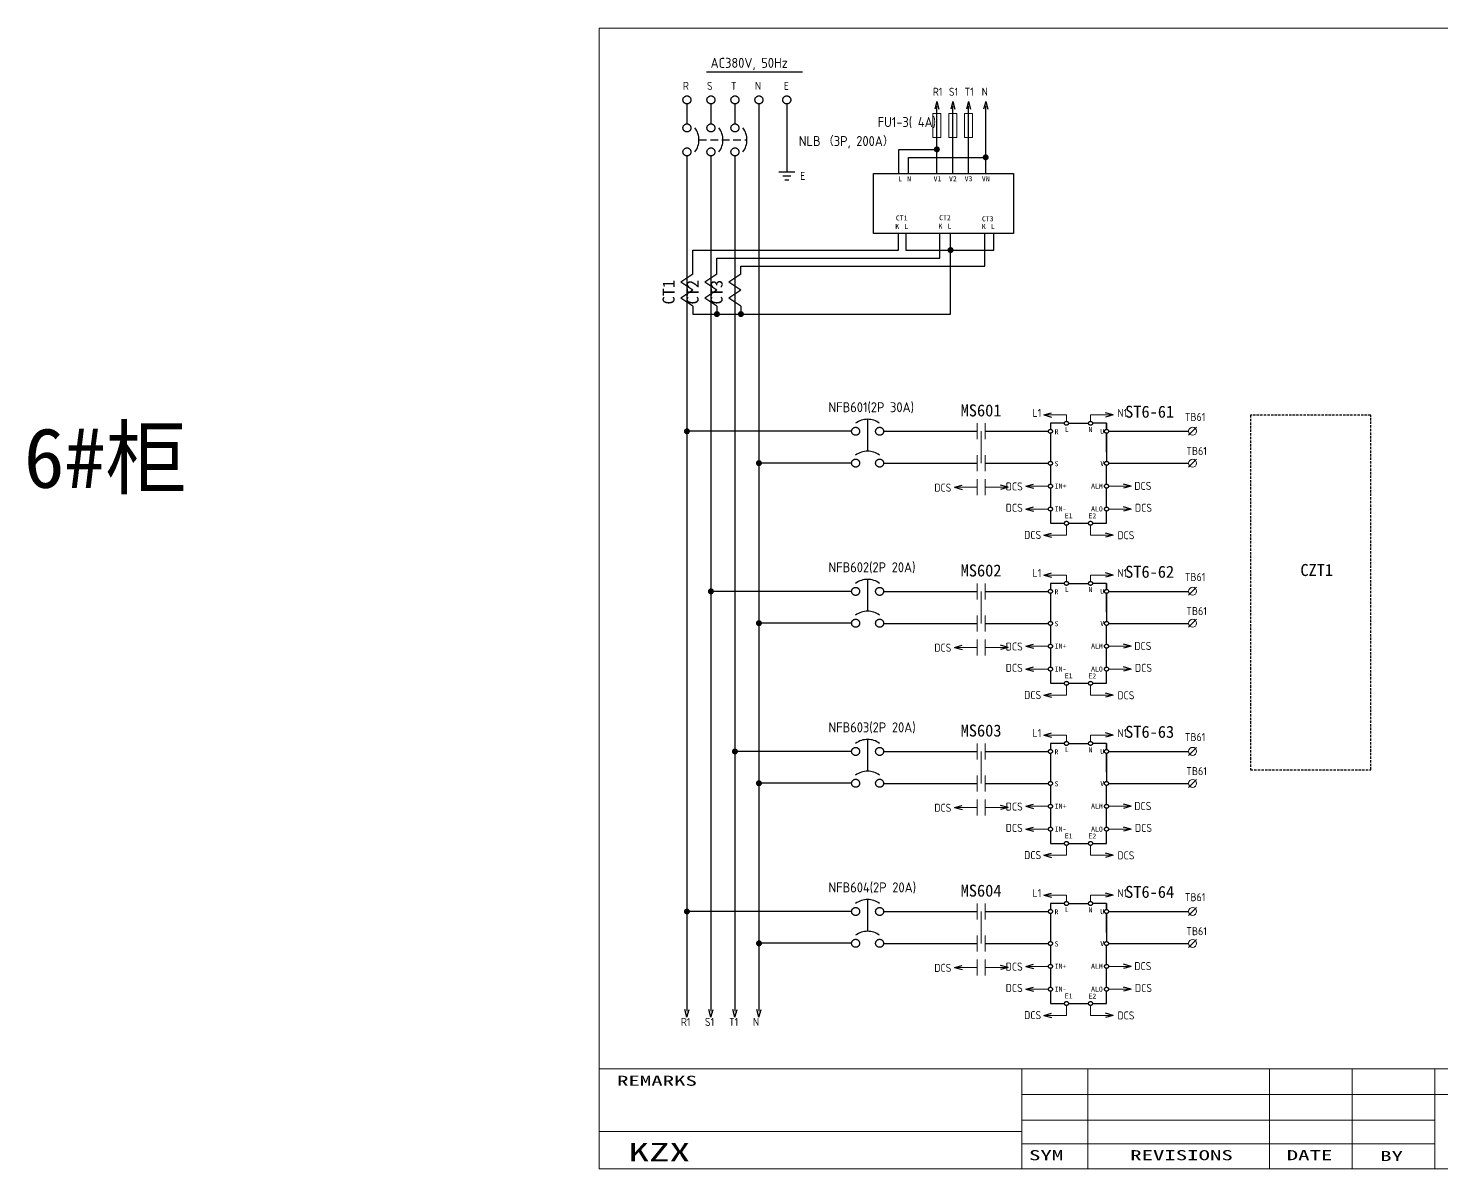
# Model space of a CAD drawing. Extents: x -319 to 2858, y -2689 to 285.
# Drawn here: x -318.7 to 34.5, y -2688.8 to -2403.8 of the extents above; entities that cross this region are included whole.
import ezdxf
from ezdxf.enums import TextEntityAlignment as Align

# ---------------------------------------------------------------- set-up
doc = ezdxf.new("R2010")
doc.units = 0
doc.header["$LTSCALE"] = 0.3
doc.header["$MEASUREMENT"] = 0
for name, pattern in [('HIDDEN', [9.525, 6.35, -3.175]), ('実線', [20001, 20000, -1]), ('破線', [3, 2, -1])]:
    doc.linetypes.add(name, pattern=pattern)
doc.layers.get('0').update_dxf_attribs({"linetype": '実線'})
for name, color, linetype, lineweight in [('01図枠', 5, 'CONTINUOUS', 9), ('02接続図', 7, 'CONTINUOUS', 5), ('10外形', 7, 'CONTINUOUS', 9)]:
    doc.layers.add(name, color=color, linetype=linetype, lineweight=lineweight)
for name, color, linetype in [('04部品記号', 3, 'CONTINUOUS'), ('05線番', 4, 'CONTINUOUS'), ('BLOCK', 7, 'CONTINUOUS'), ('図形１', 7, '実線'), ('虚线', 253, '破線')]:
    doc.layers.add(name, color=color, linetype=linetype)
doc.styles.add('電気標準', font='ISOCP.shx', dxfattribs={"height": 2.5, "bigfont": 'extfont.shx'})
doc.styles.add('ＭＳＰゴシック', font='')
doc.styles.get('ＭＳＰゴシック').set_extended_font_data('SimSun')

# ---------------------------------------------------------------- blocks, each defined once
blk = doc.blocks.new('矢印（右向）')
at = {"layer": 'BLOCK'}
for q in [(-1.93, 0.52), (-1.93, -0.52)]:
    blk.add_line((0, 0), q, dxfattribs=at)

msp = doc.modelspace()

# ---------------------------------------------------------------- linework, layer by layer
for p, q in [((-91.65, -2440.06), (-91.65, -2423.17)), ((-87.64, -2440.06), (-87.64, -2423.17)), ((-83.74, -2440.06), (-83.74, -2423.17)), ((-79.45, -2440.06), (-79.45, -2423.17)), ((-101.18, -2440.06), (-101.18, -2434.06)), ((-101.18, -2434.06), (-91.65, -2434.06)), ((-98.75, -2440.06), (-98.75, -2436.06)), ((-98.75, -2436.06), (-79.45, -2436.06)), ((-107.46, -2440.06), (-72.46, -2440.06)), ((-107.46, -2455.06), (-107.46, -2440.06)), ((-72.46, -2440.06), (-72.46, -2455.06)), ((-72.46, -2455.06), (-107.46, -2455.06)), ((-101.21, -2459.23), (-101.21, -2455.06)), ((-99.36, -2455.06), (-99.36, -2459.23)), ((-90.89, -2461.23), (-90.89, -2455.06)), ((-88.23, -2475.23), (-88.23, -2455.06)), ((-79.67, -2463.23), (-79.67, -2455.06)), ((-77.43, -2459.23), (-77.43, -2455.06)), ((-152.59, -2465.23), (-152.59, -2459.23)), ((-152.59, -2459.23), (-101.21, -2459.23)), ((-146.59, -2465.23), (-146.59, -2461.23)), ((-146.59, -2461.23), (-90.89, -2461.23)), ((-99.36, -2459.23), (-77.43, -2459.23)), ((-140.59, -2465.23), (-140.59, -2463.23)), ((-140.59, -2463.23), (-79.67, -2463.23)), ((-152.59, -2473.23), (-152.59, -2475.23)), ((-152.59, -2475.23), (-88.23, -2475.23)), ((-146.59, -2473.23), (-146.59, -2475.23)), ((-140.59, -2473.23), (-140.59, -2475.23)), ((-108.95, -2501.52), (-108.95, -2509.47)), ((-59.77, -2502.52), (-63.27, -2502.52)), ((-63.27, -2502.52), (-63.27, -2504.02)), ((-58.77, -2502.52), (-53.75, -2502.52)), ((-49.25, -2502.52), (-52.75, -2502.52)), ((-49.25, -2504.02), (-49.25, -2502.52)), ((-49.25, -2502.52), (-49.25, -2504.02)), ((-112.95, -2504.52), (-154.09, -2504.52)), ((-112.95, -2504.52), (-154.09, -2504.52)), ((-104.95, -2504.52), (-81.6, -2504.52)), ((-79.6, -2504.52), (-63.77, -2504.52)), ((-63.27, -2505.02), (-63.27, -2512.02)), ((-49.25, -2509.73), (-49.25, -2505.02)), ((-49.25, -2505.02), (-49.25, -2512.02)), ((-48.75, -2504.52), (-46.75, -2504.52)), ((-48.75, -2504.52), (-28.75, -2504.52)), ((-112.95, -2512.47), (-136.09, -2512.47)), ((-104.95, -2512.52), (-81.6, -2512.52)), ((-79.6, -2512.52), (-63.77, -2512.52)), ((-63.27, -2513.02), (-63.27, -2517.73)), ((-49.25, -2517.73), (-49.25, -2513.02)), ((-48.75, -2512.52), (-28.75, -2512.52)), ((-63.27, -2518.73), (-63.27, -2523.44)), ((-49.25, -2523.44), (-49.25, -2518.73)), ((-63.27, -2524.44), (-63.27, -2527.5)), ((-49.25, -2527.5), (-49.25, -2524.44)), ((-63.27, -2527.5), (-59.77, -2527.5)), ((-58.77, -2527.5), (-53.75, -2527.5)), ((-52.75, -2527.5), (-49.25, -2527.5)), ((-108.95, -2541.52), (-108.95, -2549.47)), ((-59.77, -2542.52), (-63.27, -2542.52)), ((-63.27, -2542.52), (-63.27, -2544.02)), ((-58.77, -2542.52), (-53.75, -2542.52)), ((-49.25, -2542.52), (-52.75, -2542.52)), ((-49.25, -2544.02), (-49.25, -2542.52)), ((-49.25, -2542.52), (-49.25, -2544.02)), ((-112.95, -2544.52), (-148.09, -2544.52)), ((-104.95, -2544.52), (-81.6, -2544.52)), ((-79.6, -2544.52), (-63.77, -2544.52)), ((-63.27, -2545.02), (-63.27, -2552.02)), ((-49.25, -2549.73), (-49.25, -2545.02)), ((-49.25, -2545.02), (-49.25, -2552.02)), ((-48.75, -2544.52), (-46.75, -2544.52)), ((-48.75, -2544.52), (-28.75, -2544.52)), ((-112.95, -2552.47), (-136.09, -2552.47)), ((-104.95, -2552.52), (-81.6, -2552.52)), ((-79.6, -2552.52), (-63.77, -2552.52)), ((-63.27, -2553.02), (-63.27, -2557.73)), ((-49.25, -2557.73), (-49.25, -2553.02)), ((-48.75, -2552.52), (-28.75, -2552.52)), ((-63.27, -2558.73), (-63.27, -2563.44)), ((-49.25, -2563.44), (-49.25, -2558.73)), ((-63.27, -2564.44), (-63.27, -2567.5)), ((-49.25, -2567.5), (-49.25, -2564.44)), ((-63.27, -2567.5), (-59.77, -2567.5)), ((-58.77, -2567.5), (-53.75, -2567.5)), ((-52.75, -2567.5), (-49.25, -2567.5)), ((-108.95, -2581.52), (-108.95, -2589.47)), ((-112.95, -2584.52), (-142.09, -2584.52)), ((-104.95, -2584.52), (-81.6, -2584.52)), ((-79.6, -2584.52), (-63.77, -2584.52)), ((-59.77, -2582.52), (-63.27, -2582.52)), ((-63.27, -2582.52), (-63.27, -2584.02)), ((-63.27, -2585.02), (-63.27, -2592.02)), ((-58.77, -2582.52), (-53.75, -2582.52)), ((-49.25, -2582.52), (-52.75, -2582.52)), ((-49.25, -2584.02), (-49.25, -2582.52)), ((-49.25, -2582.52), (-49.25, -2584.02)), ((-49.25, -2589.73), (-49.25, -2585.02)), ((-49.25, -2585.02), (-49.25, -2592.02)), ((-48.75, -2584.52), (-46.75, -2584.52)), ((-48.75, -2584.52), (-28.75, -2584.52)), ((-112.95, -2592.47), (-136.09, -2592.47)), ((-104.95, -2592.52), (-81.6, -2592.52)), ((-79.6, -2592.52), (-63.77, -2592.52)), ((-63.27, -2593.02), (-63.27, -2597.73)), ((-49.25, -2597.73), (-49.25, -2593.02)), ((-48.75, -2592.52), (-28.75, -2592.52)), ((-63.27, -2598.73), (-63.27, -2603.44)), ((-49.25, -2603.44), (-49.25, -2598.73)), ((-63.27, -2604.44), (-63.27, -2607.5)), ((-49.25, -2607.5), (-49.25, -2604.44)), ((-63.27, -2607.5), (-59.77, -2607.5)), ((-58.77, -2607.5), (-53.75, -2607.5)), ((-52.75, -2607.5), (-49.25, -2607.5)), ((-108.95, -2621.52), (-108.95, -2629.47)), ((-59.77, -2622.52), (-63.27, -2622.52)), ((-63.27, -2622.52), (-63.27, -2624.02)), ((-58.77, -2622.52), (-53.75, -2622.52)), ((-49.25, -2622.52), (-52.75, -2622.52)), ((-49.25, -2624.02), (-49.25, -2622.52)), ((-49.25, -2622.52), (-49.25, -2624.02)), ((-112.95, -2624.52), (-154.09, -2624.52)), ((-104.95, -2624.52), (-81.6, -2624.52)), ((-79.6, -2624.52), (-63.77, -2624.52)), ((-63.27, -2625.02), (-63.27, -2632.02)), ((-49.25, -2629.73), (-49.25, -2625.02)), ((-49.25, -2625.02), (-49.25, -2632.02)), ((-48.75, -2624.52), (-46.75, -2624.52)), ((-48.75, -2624.52), (-28.75, -2624.52)), ((-112.95, -2632.47), (-136.09, -2632.47)), ((-104.95, -2632.52), (-81.6, -2632.52)), ((-79.6, -2632.52), (-63.77, -2632.52)), ((-63.27, -2633.02), (-63.27, -2637.73)), ((-49.25, -2637.73), (-49.25, -2633.02)), ((-48.75, -2632.52), (-28.75, -2632.52)), ((-63.27, -2638.73), (-63.27, -2643.44)), ((-49.25, -2643.44), (-49.25, -2638.73)), ((-63.27, -2644.44), (-63.27, -2647.5)), ((-49.25, -2647.5), (-49.25, -2644.44)), ((-63.27, -2647.5), (-59.77, -2647.5)), ((-58.77, -2647.5), (-53.75, -2647.5)), ((-52.75, -2647.5), (-49.25, -2647.5))]:
    msp.add_line(p, q)
at = {"color": 7, "linetype": 'HIDDEN'}
msp.add_line((-151.09, -2431.7), (-139.09, -2431.7), dxfattribs=at)
for centre in [(-59.27, -2502.52), (-53.25, -2502.52), (-63.27, -2504.52), (-49.25, -2504.52), (-63.27, -2512.52), (-49.25, -2512.52), (-63.27, -2518.23), (-49.25, -2518.23), (-63.27, -2523.94), (-49.25, -2523.94), (-59.27, -2527.5), (-53.25, -2527.5), (-59.27, -2542.52), (-53.25, -2542.52), (-63.27, -2544.52), (-49.25, -2544.52), (-63.27, -2552.52), (-49.25, -2552.52), (-63.27, -2558.23), (-49.25, -2558.23), (-63.27, -2563.94), (-49.25, -2563.94), (-59.27, -2567.5), (-53.25, -2567.5), (-63.27, -2584.52), (-59.27, -2582.52), (-53.25, -2582.52), (-49.25, -2584.52), (-63.27, -2592.52), (-49.25, -2592.52), (-63.27, -2598.23), (-49.25, -2598.23), (-63.27, -2603.94), (-49.25, -2603.94), (-59.27, -2607.5), (-53.25, -2607.5), (-59.27, -2622.52), (-53.25, -2622.52), (-63.27, -2624.52), (-49.25, -2624.52), (-63.27, -2632.52), (-49.25, -2632.52), (-63.27, -2638.23), (-49.25, -2638.23), (-63.27, -2643.94), (-49.25, -2643.94), (-59.27, -2647.5), (-53.25, -2647.5)]:
    msp.add_circle(centre, 0.5)
at = {"layer": '01図枠', "linetype": 'Continuous', "lineweight": 5}
for p, q in [((-176.03, -2688.8), (-176.03, -2403.8)), ((-176.03, -2403.8), (233.97, -2403.8)), ((-176.03, -2663.8), (233.97, -2663.8)), ((-70.42, -2663.8), (-70.42, -2688.8)), ((-53.91, -2663.8), (-53.91, -2688.8)), ((-8.51, -2663.8), (-8.51, -2688.8)), ((12.13, -2663.8), (12.13, -2688.8)), ((32.76, -2663.8), (32.76, -2688.8)), ((-70.42, -2670.23), (32.76, -2670.23)), ((32.76, -2670.23), (74.04, -2670.23)), ((-70.42, -2676.66), (32.76, -2676.66)), ((-70.42, -2679.52), (-176.03, -2679.52)), ((-70.42, -2682.61), (32.76, -2682.61)), ((233.97, -2688.8), (-176.03, -2688.8))]:
    msp.add_line(p, q, dxfattribs=at)
at = {"layer": '02接続図', "linetype": 'Continuous'}
for p, q in [((-81.6, -2506.52), (-81.6, -2502.52)), ((-79.6, -2506.52), (-79.6, -2502.52)), ((-28.75, -2505.5), (-26.75, -2503.5)), ((-80.6, -2504.52), (-80.6, -2512.52)), ((-81.6, -2514.52), (-81.6, -2510.52)), ((-79.6, -2514.52), (-79.6, -2510.52)), ((-28.75, -2513.5), (-26.75, -2511.5)), ((-81.6, -2520.52), (-81.6, -2516.52)), ((-79.6, -2520.52), (-79.6, -2516.52)), ((-81.6, -2546.52), (-81.6, -2542.52)), ((-79.6, -2546.52), (-79.6, -2542.52)), ((-80.6, -2544.52), (-80.6, -2552.52)), ((-28.75, -2545.5), (-26.75, -2543.5)), ((-81.6, -2554.52), (-81.6, -2550.52)), ((-79.6, -2554.52), (-79.6, -2550.52)), ((-28.75, -2553.5), (-26.75, -2551.5)), ((-81.6, -2560.52), (-81.6, -2556.52)), ((-79.6, -2560.52), (-79.6, -2556.52)), ((-81.6, -2586.52), (-81.6, -2582.52)), ((-80.6, -2584.52), (-80.6, -2592.52)), ((-79.6, -2586.52), (-79.6, -2582.52)), ((-28.75, -2585.5), (-26.75, -2583.5)), ((-81.6, -2594.52), (-81.6, -2590.52)), ((-79.6, -2594.52), (-79.6, -2590.52)), ((-28.75, -2593.5), (-26.75, -2591.5)), ((-81.6, -2600.52), (-81.6, -2596.52)), ((-79.6, -2600.52), (-79.6, -2596.52)), ((-81.6, -2626.52), (-81.6, -2622.52)), ((-79.6, -2626.52), (-79.6, -2622.52)), ((-28.75, -2625.5), (-26.75, -2623.5)), ((-80.6, -2624.52), (-80.6, -2632.52)), ((-81.6, -2634.52), (-81.6, -2630.52)), ((-79.6, -2634.52), (-79.6, -2630.52)), ((-28.75, -2633.5), (-26.75, -2631.5)), ((-81.6, -2640.52), (-81.6, -2636.52)), ((-79.6, -2640.52), (-79.6, -2636.52))]:
    msp.add_line(p, q, dxfattribs=at)
for centre in [(-27.75, -2504.5), (-27.75, -2512.5), (-27.75, -2544.5), (-27.75, -2552.5), (-27.75, -2584.5), (-27.75, -2592.5), (-27.75, -2624.5), (-27.75, -2632.5)]:
    msp.add_circle(centre, 1, dxfattribs=at)
at = {"layer": '10外形'}
for p, q in [((-92.65, -2431.1), (-92.65, -2425.1)), ((-92.65, -2425.1), (-91.65, -2425.1)), ((-91.65, -2425.1), (-90.65, -2425.1)), ((-90.65, -2425.1), (-90.65, -2431.1)), ((-88.64, -2431.1), (-88.64, -2425.1)), ((-88.64, -2425.1), (-87.64, -2425.1)), ((-87.64, -2425.1), (-86.64, -2425.1)), ((-86.64, -2425.1), (-86.64, -2431.1)), ((-84.74, -2431.1), (-84.74, -2425.1)), ((-84.74, -2425.1), (-83.74, -2425.1)), ((-83.74, -2425.1), (-82.74, -2425.1)), ((-82.74, -2425.1), (-82.74, -2431.1)), ((-90.65, -2431.1), (-92.65, -2431.1)), ((-86.64, -2431.1), (-88.64, -2431.1)), ((-82.74, -2431.1), (-84.74, -2431.1)), ((-59.27, -2500.43), (-64.91, -2500.43)), ((-59.27, -2502.02), (-59.27, -2500.43)), ((-53.25, -2502.02), (-53.25, -2500.43)), ((-53.25, -2500.43), (-47.6, -2500.43)), ((-81.6, -2518.52), (-87.25, -2518.52)), ((-79.44, -2518.52), (-73.79, -2518.52)), ((-63.77, -2518.23), (-69.41, -2518.23)), ((-48.75, -2518.23), (-43.1, -2518.23)), ((-63.77, -2523.94), (-69.41, -2523.94)), ((-48.75, -2523.94), (-43.1, -2523.94)), ((-59.27, -2528), (-59.27, -2530.47)), ((-53.25, -2528), (-53.25, -2530.47)), ((-59.27, -2530.47), (-64.91, -2530.47)), ((-53.25, -2530.47), (-47.6, -2530.47)), ((-59.27, -2540.43), (-64.91, -2540.43)), ((-59.27, -2542.02), (-59.27, -2540.43)), ((-53.25, -2542.02), (-53.25, -2540.43)), ((-53.25, -2540.43), (-47.6, -2540.43)), ((-81.6, -2558.52), (-87.25, -2558.52)), ((-79.44, -2558.52), (-73.79, -2558.52)), ((-63.77, -2558.23), (-69.41, -2558.23)), ((-48.75, -2558.23), (-43.1, -2558.23)), ((-63.77, -2563.94), (-69.41, -2563.94)), ((-48.75, -2563.94), (-43.1, -2563.94)), ((-59.27, -2570.47), (-64.91, -2570.47)), ((-59.27, -2568), (-59.27, -2570.47)), ((-53.25, -2568), (-53.25, -2570.47)), ((-53.25, -2570.47), (-47.6, -2570.47)), ((-59.27, -2580.43), (-64.91, -2580.43)), ((-59.27, -2582.02), (-59.27, -2580.43)), ((-53.25, -2582.02), (-53.25, -2580.43)), ((-53.25, -2580.43), (-47.6, -2580.43)), ((-81.6, -2598.52), (-87.25, -2598.52)), ((-79.44, -2598.52), (-73.79, -2598.52)), ((-63.77, -2598.23), (-69.41, -2598.23)), ((-48.75, -2598.23), (-43.1, -2598.23)), ((-63.77, -2603.94), (-69.41, -2603.94)), ((-48.75, -2603.94), (-43.1, -2603.94)), ((-59.27, -2608), (-59.27, -2610.47)), ((-53.25, -2608), (-53.25, -2610.47)), ((-59.27, -2610.47), (-64.91, -2610.47)), ((-53.25, -2610.47), (-47.6, -2610.47)), ((-59.27, -2620.43), (-64.91, -2620.43)), ((-59.27, -2622.02), (-59.27, -2620.43)), ((-53.25, -2622.02), (-53.25, -2620.43)), ((-53.25, -2620.43), (-47.6, -2620.43)), ((-81.6, -2638.52), (-87.25, -2638.52)), ((-79.44, -2638.52), (-73.79, -2638.52)), ((-63.77, -2638.23), (-69.41, -2638.23)), ((-48.75, -2638.23), (-43.1, -2638.23)), ((-63.77, -2643.94), (-69.41, -2643.94)), ((-48.75, -2643.94), (-43.1, -2643.94)), ((-59.27, -2648), (-59.27, -2650.47)), ((-53.25, -2648), (-53.25, -2650.47)), ((-59.27, -2650.47), (-64.91, -2650.47)), ((-53.25, -2650.47), (-47.6, -2650.47))]:
    msp.add_line(p, q, dxfattribs=at)
at = {"layer": '図形１'}
for p, q in [((-149.18, -2414.7), (-125.18, -2414.7)), ((-154.09, -2422.7), (-154.09, -2427.7)), ((-154.09, -2422.7), (-154.09, -2427.7)), ((-148.09, -2422.7), (-148.09, -2427.7)), ((-148.09, -2422.7), (-148.09, -2427.7)), ((-142.09, -2422.7), (-142.09, -2427.7)), ((-142.09, -2422.7), (-142.09, -2427.7)), ((-152.59, -2465.23), (-155.59, -2467.23)), ((-152.59, -2469.23), (-155.59, -2467.23)), ((-146.59, -2465.23), (-149.59, -2467.23)), ((-146.59, -2469.23), (-149.59, -2467.23)), ((-140.59, -2465.23), (-143.59, -2467.23)), ((-140.59, -2469.23), (-143.59, -2467.23)), ((-152.59, -2469.23), (-155.59, -2471.23)), ((-152.59, -2473.23), (-155.59, -2471.23)), ((-146.59, -2469.23), (-149.59, -2471.23)), ((-146.59, -2473.23), (-149.59, -2471.23)), ((-140.59, -2469.23), (-143.59, -2471.23)), ((-140.59, -2473.23), (-143.59, -2471.23))]:
    msp.add_line(p, q, dxfattribs=at)
at = {"layer": '図形１', "color": 7}
for p, q in [((-136.09, -2422.7), (-136.09, -2649.41)), ((-129.14, -2422.7), (-129.14, -2439.7)), ((-154.09, -2435.7), (-154.09, -2504.52)), ((-148.09, -2435.7), (-148.09, -2504.52)), ((-142.09, -2435.7), (-142.09, -2504.52)), ((-131.14, -2439.7), (-127.14, -2439.7)), ((-130.14, -2440.7), (-128.14, -2440.7)), ((-129.64, -2441.7), (-128.64, -2441.7)), ((-154.09, -2504.52), (-154.09, -2649.41)), ((-148.09, -2504.52), (-148.09, -2649.41)), ((-142.09, -2504.52), (-142.09, -2649.41))]:
    msp.add_line(p, q, dxfattribs=at)
at = {"layer": '図形１', "const_width": 0.75}
for points in [[(-92.02, -2434.06, 1), (-91.27, -2434.06, 1)], [(-79.82, -2436.06, 1), (-79.07, -2436.06, 1)], [(-88.6, -2459.23, 1), (-87.85, -2459.23, 1)], [(-146.97, -2475.23, 1), (-146.22, -2475.23, 1)], [(-140.97, -2475.23, 1), (-140.22, -2475.23, 1)], [(-154.47, -2504.52, 1), (-153.72, -2504.52, 1)], [(-154.47, -2504.52, 1), (-153.72, -2504.52, 1)], [(-136.47, -2512.47, 1), (-135.72, -2512.47, 1)], [(-148.47, -2544.52, 1), (-147.72, -2544.52, 1)], [(-136.47, -2552.47, 1), (-135.72, -2552.47, 1)], [(-142.47, -2584.52, 1), (-141.72, -2584.52, 1)], [(-136.47, -2592.47, 1), (-135.72, -2592.47, 1)], [(-154.47, -2624.52, 1), (-153.72, -2624.52, 1)], [(-136.47, -2632.47, 1), (-135.72, -2632.47, 1)]]:
    msp.add_lwpolyline(points, format="xyb", close=True, dxfattribs=at)
at = {"layer": '図形１', "color": 7}
for centre in [(-154.09, -2421.7), (-148.09, -2421.7), (-142.09, -2421.7), (-136.09, -2421.7), (-129.14, -2421.7)]:
    msp.add_circle(centre, 1, dxfattribs=at)
at = {"layer": '図形１'}
for centre in [(-154.09, -2428.7), (-148.09, -2428.7), (-142.09, -2428.7), (-154.09, -2434.7), (-148.09, -2434.7), (-142.09, -2434.7), (-111.95, -2504.52), (-105.95, -2504.52), (-111.95, -2512.47), (-105.95, -2512.47), (-111.95, -2544.52), (-105.95, -2544.52), (-111.95, -2552.47), (-105.95, -2552.47), (-111.95, -2584.52), (-105.95, -2584.52), (-111.95, -2592.47), (-105.95, -2592.47), (-111.95, -2624.52), (-105.95, -2624.52), (-111.95, -2632.47), (-105.95, -2632.47)]:
    msp.add_circle(centre, 1, dxfattribs=at)
for centre, start, end in [((-156.09, -2431.7), 323.1301, 36.8699), ((-150.09, -2431.7), 323.1301, 36.8699), ((-144.09, -2431.7), 323.1301, 36.8699), ((-108.95, -2506.52), 53.1301, 126.8699), ((-108.95, -2514.47), 53.1301, 126.8699), ((-108.95, -2546.52), 53.1301, 126.8699), ((-108.95, -2554.47), 53.1301, 126.8699), ((-108.95, -2586.52), 53.1301, 126.8699), ((-108.95, -2594.47), 53.1301, 126.8699), ((-108.95, -2626.52), 53.1301, 126.8699), ((-108.95, -2634.47), 53.1301, 126.8699)]:
    msp.add_arc(centre, 5, start, end, dxfattribs=at)
at = {"layer": '虚线'}
for p, q in [((-13.26, -2500.49), (-13.26, -2589.08)), ((16.74, -2500.49), (-13.26, -2500.49)), ((16.74, -2589.08), (16.74, -2500.49)), ((-13.26, -2589.08), (16.74, -2589.08))]:
    msp.add_line(p, q, dxfattribs=at)

# ---------------------------------------------------------------- block references
at = {"layer": '図形１', "color": 7}
for p, rotation in [((-91.65, -2422.1), 90), ((-87.64, -2422.1), 90), ((-83.74, -2422.1), 90), ((-79.45, -2422.1), 90), ((-64.91, -2500.43), 180), ((-69.41, -2518.23), 180), ((-87.25, -2518.52), 180), ((-69.41, -2523.94), 180), ((-64.91, -2530.47), 180), ((-64.91, -2540.43), 180), ((-87.25, -2558.52), 180), ((-69.41, -2558.23), 180), ((-69.41, -2563.94), 180), ((-64.91, -2570.47), 180), ((-64.91, -2580.43), 180), ((-87.25, -2598.52), 180), ((-69.41, -2598.23), 180), ((-69.41, -2603.94), 180), ((-64.91, -2610.47), 180), ((-64.91, -2620.43), 180), ((-87.25, -2638.52), 180), ((-69.41, -2638.23), 180), ((-69.41, -2643.94), 180), ((-154.09, -2650.91), 270), ((-148.09, -2650.91), 270), ((-142.09, -2650.91), 270), ((-136.09, -2650.91), 270), ((-64.91, -2650.47), 180)]:
    msp.add_blockref('矢印（右向）', p, dxfattribs=dict(at, rotation=rotation))
at = {"layer": '図形１', "color": 7, "xscale": -1, "rotation": 180}
for p in [(-47.6, -2500.43), (-43.1, -2518.23), (-73.79, -2518.52), (-43.1, -2523.94), (-47.6, -2530.47), (-47.6, -2540.43), (-73.79, -2558.52), (-43.1, -2558.23), (-43.1, -2563.94), (-47.6, -2570.47), (-47.6, -2580.43), (-73.79, -2598.52), (-43.1, -2598.23), (-43.1, -2603.94), (-47.6, -2610.47), (-47.6, -2620.43), (-73.79, -2638.52), (-43.1, -2638.23), (-43.1, -2643.94), (-47.6, -2650.47)]:
    msp.add_blockref('矢印（右向）', p, dxfattribs=at)

# ---------------------------------------------------------------- texts
at = {"layer": '01図枠', "linetype": 'Continuous', "lineweight": 5, "style": 'ＭＳＰゴシック', "width": 1.666667}
for s, height, p in [('REMARKS', 2.513, (-171.54, -2665.56)), ('KZX', 4.523, (-168.7, -2682.4)), ('SYM', 2.513, (-68.62, -2684.16))]:
    msp.add_text(s, height=height, dxfattribs=at).set_placement(p, align=Align.TOP_LEFT)
for s, p in [('REVISIONS', (-30.53, -2684.16)), ('DATE', (1.47, -2684.16)), ('BY', (21.97, -2684.36))]:
    msp.add_text(s, height=2.513, dxfattribs=at).set_placement(p, align=Align.TOP_CENTER)
at = {"layer": '02接続図', "style": 'ＭＳＰゴシック'}
msp.add_text('6#柜', height=15, dxfattribs=at).set_placement((-319.78, -2511.15), align=Align.MIDDLE_LEFT)
at = {"layer": '04部品記号', "style": 'ＭＳＰゴシック'}
for s, p in [('CT1', (-158.67, -2472.81)), ('CT2', (-152.67, -2472.81)), ('CT3', (-146.67, -2472.81))]:
    msp.add_text(s, height=3, rotation=90, dxfattribs=at).set_placement(p, align=Align.MIDDLE_LEFT)
at = {"layer": '04部品記号', "linetype": 'Continuous', "style": 'ＭＳＰゴシック'}
for s, p in [('MS601', (-80.6, -2499.3)), ('ST6-61', (-38.48, -2499.62)), ('MS602', (-80.6, -2539.3)), ('ST6-62', (-38.48, -2539.62)), ('CZT1', (3.26, -2539.18)), ('MS603', (-80.6, -2579.3)), ('ST6-63', (-38.48, -2579.62)), ('MS604', (-80.6, -2619.3)), ('ST6-64', (-38.48, -2619.62))]:
    msp.add_text(s, height=3, dxfattribs=at).set_placement(p, align=Align.MIDDLE_CENTER)
at = {"layer": '05線番', "style": 'ＭＳＰゴシック'}
for s, p in [('L', (-101.32, -2441.41)), ('N', (-99.07, -2441.41)), ('V1', (-92.46, -2441.41)), ('V2', (-88.61, -2441.41)), ('V3', (-84.71, -2441.41)), ('VN', (-80.41, -2441.41)), ('CT1', (-101.9, -2451.21)), ('CT2', (-91.09, -2451.14)), ('CT3', (-80.39, -2451.41)), ('K', (-102.04, -2453.31)), ('L', (-99.78, -2453.31)), ('K', (-91.23, -2453.26)), ('L', (-88.98, -2453.26)), ('K', (-80.43, -2453.32)), ('L', (-78.18, -2453.32)), ('L', (-59.69, -2504.06)), ('N', (-53.78, -2504.08)), ('R', (-62.24, -2504.62)), ('U', (-50.82, -2504.55)), ('S', (-62.24, -2512.62)), ('V', (-50.82, -2512.55)), ('IN+', (-62.19, -2518.2)), ('ALM', (-53.12, -2518.2)), ('IN-', (-62.19, -2523.93)), ('E1', (-59.69, -2525.62)), ('E2', (-53.78, -2525.65)), ('ALO', (-53.12, -2523.93)), ('R', (-62.24, -2544.62)), ('L', (-59.69, -2544.06)), ('N', (-53.78, -2544.08)), ('U', (-50.82, -2544.55)), ('S', (-62.24, -2552.62)), ('V', (-50.82, -2552.55)), ('IN+', (-62.19, -2558.2)), ('ALM', (-53.12, -2558.2)), ('IN-', (-62.19, -2563.93)), ('ALO', (-53.12, -2563.93)), ('E1', (-59.69, -2565.62)), ('E2', (-53.78, -2565.65)), ('R', (-62.24, -2584.62)), ('L', (-59.69, -2584.06)), ('N', (-53.78, -2584.08)), ('U', (-50.82, -2584.55)), ('S', (-62.24, -2592.62)), ('V', (-50.82, -2592.55)), ('IN+', (-62.19, -2598.2)), ('ALM', (-53.12, -2598.2)), ('IN-', (-62.19, -2603.93)), ('E1', (-59.69, -2605.62)), ('E2', (-53.78, -2605.65)), ('ALO', (-53.12, -2603.93)), ('L', (-59.69, -2624.06)), ('N', (-53.78, -2624.08)), ('R', (-62.24, -2624.62)), ('U', (-50.82, -2624.55)), ('S', (-62.24, -2632.62)), ('V', (-50.82, -2632.55)), ('IN+', (-62.19, -2638.2)), ('ALM', (-53.12, -2638.2)), ('IN-', (-62.19, -2643.93)), ('E1', (-59.69, -2645.62)), ('E2', (-53.78, -2645.65)), ('ALO', (-53.12, -2643.93))]:
    msp.add_text(s, height=1.25, dxfattribs=at).set_placement(p, align=Align.MIDDLE_LEFT)
at = {"layer": '図形１', "color": 7, "linetype": '実線', "style": '電気標準'}
for s, height, p in [('AC380V, 50Hz', 2.5, (-148.18, -2413.7)), ('R', 2, (-155.09, -2419.2)), ('S', 2, (-149.09, -2419.2)), ('T', 2, (-143.09, -2419.2)), ('N', 2, (-137.09, -2419.2)), ('E', 2, (-129.89, -2419.2)), ('R1', 2, (-92.65, -2420.67)), ('S1', 2, (-88.64, -2420.67)), ('T1', 2, (-84.74, -2420.67)), ('N', 2, (-80.45, -2420.67)), ('L1', 2, (-67.75, -2500.93)), ('N1', 2, (-46.54, -2500.93)), ('TB61', 2, (-29.7, -2501.94)), ('TB61', 2, (-29.33, -2510.44)), ('DCS', 2, (-92.28, -2519.6)), ('DCS', 2, (-74.44, -2519.3)), ('DCS', 2, (-42.3, -2519.16)), ('DCS', 2, (-74.44, -2524.63)), ('DCS', 2, (-42.15, -2524.63)), ('DCS', 2, (-69.84, -2531.42)), ('DCS', 2, (-46.54, -2531.49)), ('L1', 2, (-67.75, -2540.93)), ('N1', 2, (-46.54, -2540.93)), ('TB61', 2, (-29.7, -2541.94)), ('TB61', 2, (-29.33, -2550.44)), ('DCS', 2, (-92.28, -2559.6)), ('DCS', 2, (-74.44, -2559.3)), ('DCS', 2, (-42.3, -2559.16)), ('DCS', 2, (-74.44, -2564.63)), ('DCS', 2, (-42.15, -2564.63)), ('DCS', 2, (-69.84, -2571.42)), ('DCS', 2, (-46.54, -2571.49)), ('L1', 2, (-67.75, -2580.93)), ('N1', 2, (-46.54, -2580.93)), ('TB61', 2, (-29.7, -2581.94)), ('TB61', 2, (-29.33, -2590.44)), ('DCS', 2, (-92.28, -2599.6)), ('DCS', 2, (-74.44, -2599.3)), ('DCS', 2, (-42.3, -2599.16)), ('DCS', 2, (-74.44, -2604.63)), ('DCS', 2, (-42.15, -2604.63)), ('DCS', 2, (-69.84, -2611.42)), ('DCS', 2, (-46.54, -2611.49)), ('L1', 2, (-67.75, -2620.93)), ('N1', 2, (-46.54, -2620.93)), ('TB61', 2, (-29.7, -2621.94)), ('TB61', 2, (-29.33, -2630.44)), ('DCS', 2, (-92.28, -2639.6)), ('DCS', 2, (-74.44, -2639.3)), ('DCS', 2, (-42.3, -2639.16)), ('DCS', 2, (-74.44, -2644.63)), ('DCS', 2, (-42.15, -2644.63)), ('R1', 2, (-155.59, -2653.11)), ('S1', 2, (-149.59, -2653.11)), ('T1', 2, (-143.59, -2653.11)), ('N', 2, (-137.59, -2653.11)), ('DCS', 2, (-69.84, -2651.42)), ('DCS', 2, (-46.54, -2651.49))]:
    msp.add_text(s, height=height, dxfattribs=at).set_placement(p)
at = {"layer": '図形１', "color": 4, "style": '電気標準'}
for s, p in [('FU1-3( 4A)', (-106.45, -2428.49)), ('NLB', (-126.14, -2433.24)), ('（3P, 200A）', (-120.14, -2433.24)), ('NFB601(2P 30A)', (-118.73, -2499.75)), ('NFB602(2P 20A)', (-118.73, -2539.75)), ('NFB603(2P 20A)', (-118.73, -2579.75)), ('NFB604(2P 20A)', (-118.73, -2619.75))]:
    msp.add_text(s, height=2.5, dxfattribs=at).set_placement(p)
at = {"layer": '図形１', "color": 7, "linetype": '実線', "style": '電気標準'}
msp.add_text('E', height=2, dxfattribs=at).set_placement((-125.14, -2441.7), align=Align.CENTER)

doc.saveas('drawing.dxf')
